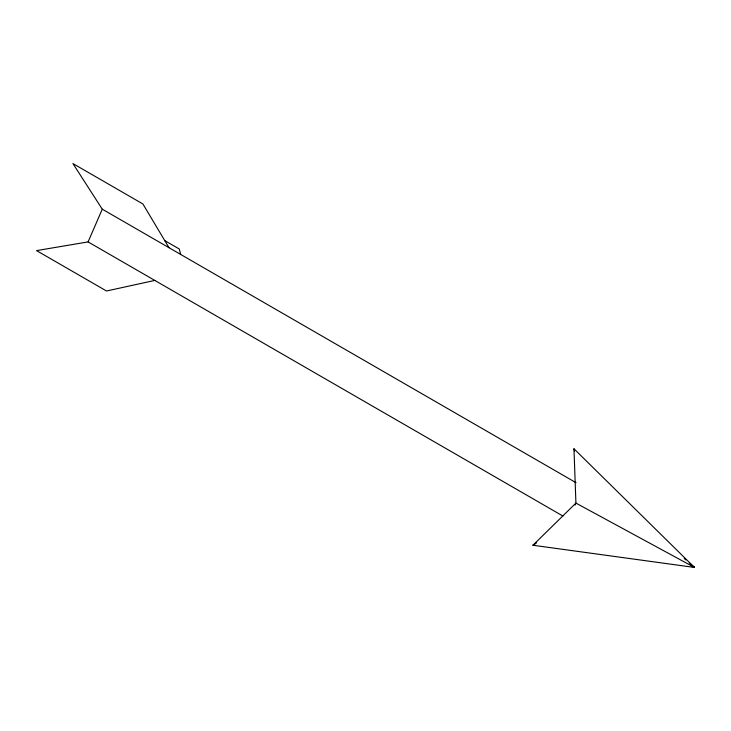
<?xml version="1.0" encoding="UTF-8"?>
<svg xmlns="http://www.w3.org/2000/svg" width="731" height="731" viewBox="0 0 731 731"><rect width="100%" height="100%" fill="white"/><g stroke="black" fill="none" stroke-linecap="round" stroke-linejoin="round"><path stroke-width="1.1" d="M154.798 280.421L106.516 291.002L36.55 250.605L88.095 241.906L102.267 209.176L72.926 163.57L142.892 203.958L168.98 247.69M575.032 505.13L575.918 503.092L573.972 448.779L694.45 567.43L532.945 545.244L575.918 503.092L694.45 567.43L689.324 562.943M536.627 542.603L532.945 545.244L535.786 543.325M691.407 565.904L694.45 567.43L690.722 564.844M164.493 240.462L179.278 248.997L180.658 254.37M102.267 209.176L576.092 482.734M88.095 241.906L562.897 516.031M684.198 558.457L685.906 559.955M573.972 448.779L574.493 450.945"/></g></svg>
